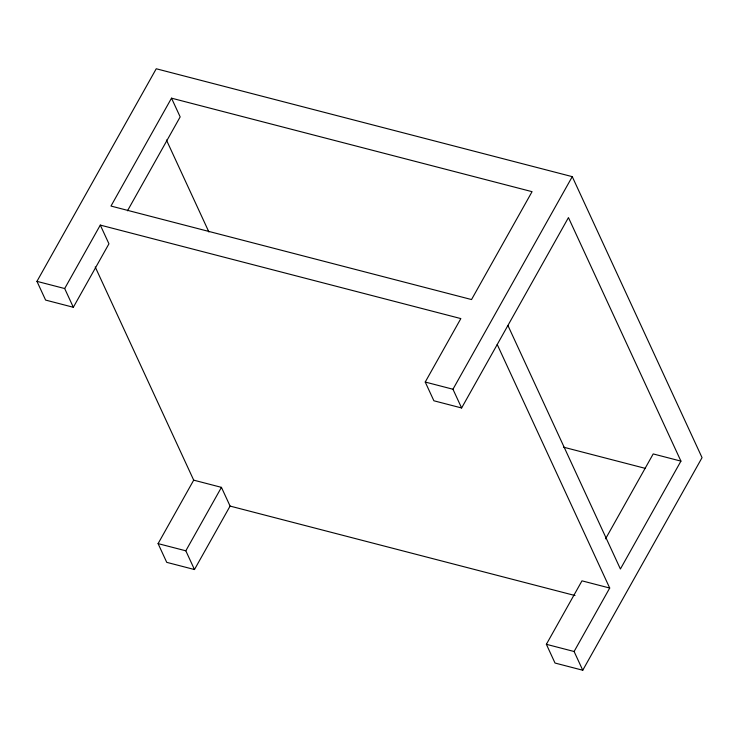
<?xml version="1.0" encoding="UTF-8"?>
<svg xmlns="http://www.w3.org/2000/svg" width="739" height="739" viewBox="0 0 739 739"><rect width="100%" height="100%" fill="white"/><g stroke="black" fill="none" stroke-linecap="round" stroke-linejoin="round"><path stroke-width="1.11" d="M73.337 307.276L64.681 288.543L100.292 225.09L108.947 243.815L73.337 307.276L45.606 300.08L36.95 281.356L156.243 68.764L572.263 176.649L702.05 457.644L582.757 670.236L555.017 663.04L546.37 644.306L581.981 580.845L609.712 588.041L574.101 651.502L582.757 670.236M171.513 98.167L110.979 206.052L471.528 299.554L532.062 191.669L171.513 98.167L180.168 116.901L127.477 210.8M193.701 480.156L221.432 487.352L230.088 506.086L194.477 569.538L166.737 562.351L158.091 543.618L193.701 480.156L95.211 266.936M194.477 569.538L185.822 550.804L221.432 487.352M507.915 325.474L620.4 569.002L680.933 461.127L568.448 217.599L461.616 407.974L433.885 400.778L425.23 382.045L460.84 318.583L100.292 225.09M461.616 407.974L452.961 389.241L572.263 176.649M605.555 538.842L653.202 453.931L680.933 461.127M36.95 281.356L64.681 288.543M425.23 382.045L452.961 389.241M563.626 447.197L645.11 468.323M230.088 506.086L575.007 595.532M158.091 543.618L185.822 550.804M546.37 644.306L574.101 651.502M497.227 344.513L609.712 588.041M166.432 140.022L208.915 232"/></g></svg>
